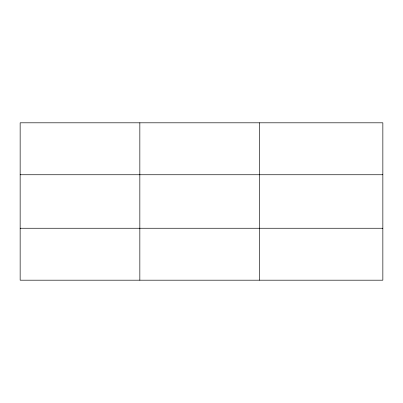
<?xml version="1.0" encoding="UTF-8"?>
<svg xmlns="http://www.w3.org/2000/svg" width="403" height="403" viewBox="0 0 403 403"><rect width="100%" height="100%" fill="white"/><g stroke="black" fill="none" stroke-linecap="round" stroke-linejoin="round"><path stroke-width="0.6" d="M139.841 280.191L139.841 122.809M259.532 280.191L259.532 122.809M382.85 174.746L382.85 122.809L20.15 122.809L20.15 280.191L382.85 280.191L382.85 174.746L20.15 174.746M20.15 228.254L382.85 228.254"/></g></svg>
